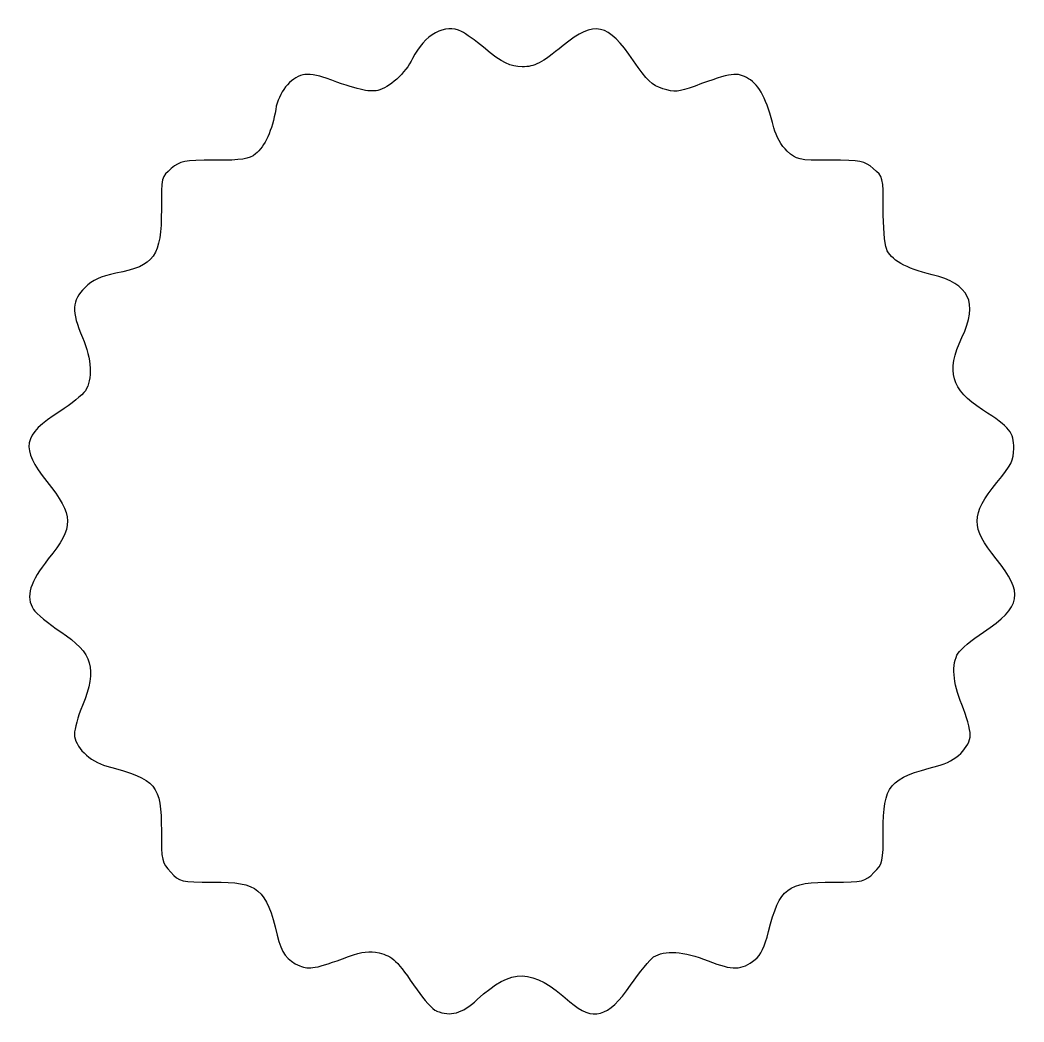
# Model space of a CAD drawing. Header units: centimetres. Extents: x -7.8 to 7.8, y -3.9 to 3.9.
# Drawn here: x 0.03 to 7.75, y -3.8 to 3.91 of the extents above; entities that cross this region are included whole.
import ezdxf

# ---------------------------------------------------------------- set-up
doc = ezdxf.new("R2010")
doc.units = ezdxf.units.CM
doc.header["$MEASUREMENT"] = 0
doc.layers.add('Layer 1', color=7, linetype='Continuous')

msp = doc.modelspace()

# ---------------------------------------------------------------- linework, layer by layer
at = {"layer": 'Layer 1', "color": 42, "lineweight": 25}
msp.add_open_spline([(3.23118, -3.71566), (3.20201, -3.70388), (3.13503, -3.63079), (3.08235, -3.55323), (3.08235, -3.55323), (2.92878, -3.32713), (2.89297, -3.2924), (2.78943, -3.26914), (2.78943, -3.26914), (2.71266, -3.25189), (2.66176, -3.25797), (2.55379, -3.29728), (2.55379, -3.29728), (2.2978, -3.39049), (2.25419, -3.3987), (2.17954, -3.36778), (2.17954, -3.36778), (2.07834, -3.32586), (2.03833, -3.27182), (2.00512, -3.13218), (2.00512, -3.13218), (1.91929, -2.77135), (1.8611, -2.72322), (1.51062, -2.72322), (1.51062, -2.72322), (1.25972, -2.72322), (1.25719, -2.72261), (1.18579, -2.64619), (1.18579, -2.64619), (1.11669, -2.57222), (1.11382, -2.55962), (1.11373, -2.32993), (1.11373, -2.32993), (1.11347, -1.97532), (1.07903, -1.93422), (0.69365, -1.83033), (0.69365, -1.83033), (0.56103, -1.79458), (0.44409, -1.67909), (0.44409, -1.58386), (0.44409, -1.58386), (0.44409, -1.54673), (0.472, -1.44767), (0.50611, -1.36373), (0.50611, -1.36373), (0.6216, -1.07949), (0.58693, -0.96177), (0.33921, -0.79709), (0.33921, -0.79709), (0.24551, -0.7348), (0.15122, -0.65693), (0.12967, -0.62404), (0.12967, -0.62404), (0.06704, -0.52845), (0.10229, -0.40822), (0.24356, -0.23574), (0.24356, -0.23574), (0.44296, 0.00774), (0.44125, 0.10044), (0.23256, 0.36042), (0.23256, 0.36042), (0.02616, 0.61756), (0.04478, 0.7184), (0.33213, 0.89988), (0.33213, 0.89988), (0.41838, 0.95435), (0.50676, 1.0261), (0.52853, 1.05933), (0.52853, 1.05933), (0.58566, 1.14653), (0.57727, 1.29967), (0.50611, 1.46876), (0.50611, 1.46876), (0.42102, 1.67093), (0.42498, 1.75237), (0.52471, 1.85151), (0.52471, 1.85151), (0.58653, 1.91296), (0.64239, 1.93888), (0.76432, 1.96268), (0.76432, 1.96268), (1.06175, 2.02073), (1.11381, 2.09445), (1.11381, 2.45751), (1.11381, 2.45751), (1.11381, 2.70295), (1.11431, 2.705), (1.19013, 2.7688), (1.19013, 2.7688), (1.26141, 2.82878), (1.28329, 2.83301), (1.52165, 2.83301), (1.52165, 2.83301), (1.73849, 2.83301), (1.78624, 2.8404), (1.83933, 2.88216), (1.83933, 2.88216), (1.90937, 2.93725), (1.96728, 3.06566), (1.99374, 3.22455), (1.99374, 3.22455), (2.01503, 3.35243), (2.1064, 3.46863), (2.20219, 3.48967), (2.20219, 3.48967), (2.24298, 3.49863), (2.31779, 3.48827), (2.38135, 3.46489), (2.38135, 3.46489), (2.62208, 3.3763), (2.70692, 3.35627), (2.7797, 3.37083), (2.7797, 3.37083), (2.86489, 3.38787), (2.99276, 3.50483), (3.0474, 3.61569), (3.0474, 3.61569), (3.13847, 3.80047), (3.29853, 3.88916), (3.42424, 3.8245), (3.42424, 3.8245), (3.45637, 3.80797), (3.53289, 3.75294), (3.59429, 3.70221), (3.59429, 3.70221), (3.7406, 3.58129), (3.79809, 3.55235), (3.89195, 3.55235), (3.89195, 3.55235), (3.98747, 3.55235), (4.03716, 3.57824), (4.20671, 3.71634), (4.20671, 3.71634), (4.44694, 3.91202), (4.5517, 3.88937), (4.74771, 3.5994), (4.74771, 3.5994), (4.85156, 3.44576), (4.88835, 3.41066), (4.97394, 3.38357), (4.97394, 3.38357), (5.06548, 3.35459), (5.09136, 3.35677), (5.22199, 3.40448), (5.22199, 3.40448), (5.50503, 3.50786), (5.5438, 3.51318), (5.63326, 3.46093), (5.63326, 3.46093), (5.71686, 3.41211), (5.77403, 3.30137), (5.82847, 3.08279), (5.82847, 3.08279), (5.84474, 3.01746), (5.8862, 2.94454), (5.93072, 2.90296), (5.93072, 2.90296), (6.00284, 2.83559), (6.01503, 2.83301), (6.26152, 2.83301), (6.26152, 2.83301), (6.50066, 2.83301), (6.52245, 2.8288), (6.59376, 2.7688), (6.59376, 2.7688), (6.66946, 2.7051), (6.67008, 2.70262), (6.67008, 2.46035), (6.67008, 2.46035), (6.67008, 2.32603), (6.68096, 2.1875), (6.69427, 2.15251), (6.69427, 2.15251), (6.72678, 2.06699), (6.84089, 2.00177), (7.04584, 1.95154), (7.04584, 1.95154), (7.33454, 1.88079), (7.4019, 1.73961), (7.27601, 1.46915), (7.27601, 1.46915), (7.15273, 1.2043), (7.19102, 1.06938), (7.43406, 0.91215), (7.43406, 0.91215), (7.64842, 0.77348), (7.67467, 0.74087), (7.67467, 0.61326), (7.67467, 0.61326), (7.67467, 0.52495), (7.65545, 0.48606), (7.54531, 0.35158), (7.54531, 0.35158), (7.34309, 0.10465), (7.34225, 0.00612), (7.54035, -0.23577), (7.54035, -0.23577), (7.75303, -0.49547), (7.73411, -0.60431), (7.44238, -0.79918), (7.44238, -0.79918), (7.35186, -0.85965), (7.26376, -0.93219), (7.24661, -0.96037), (7.24661, -0.96037), (7.1952, -1.04486), (7.20527, -1.1883), (7.27448, -1.35706), (7.27448, -1.35706), (7.31041, -1.44468), (7.33981, -1.54879), (7.33981, -1.58841), (7.33981, -1.58841), (7.33981, -1.68592), (7.22713, -1.79428), (7.08948, -1.82913), (7.08948, -1.82913), (6.71365, -1.9243), (6.67031, -1.97653), (6.67017, -2.33447), (6.67017, -2.33447), (6.67017, -2.57075), (6.66787, -2.58045), (6.59757, -2.65073), (6.59757, -2.65073), (6.52747, -2.72082), (6.51713, -2.72323), (6.28628, -2.72323), (6.28628, -2.72323), (5.9283, -2.72323), (5.87265, -2.76582), (5.78746, -3.10498), (5.78746, -3.10498), (5.75836, -3.22082), (5.72709, -3.28517), (5.68307, -3.3198), (5.68307, -3.3198), (5.57744, -3.40289), (5.5138, -3.40456), (5.32251, -3.32928), (5.32251, -3.32928), (5.13331, -3.25482), (4.98627, -3.24448), (4.90299, -3.29978), (4.90299, -3.29978), (4.87545, -3.31807), (4.79576, -3.41551), (4.7259, -3.51632), (4.7259, -3.51632), (4.55112, -3.76854), (4.43664, -3.79975), (4.25828, -3.64385), (4.25828, -3.64385), (3.96035, -3.38345), (3.81691, -3.38028), (3.54469, -3.6281), (3.54469, -3.6281), (3.42545, -3.73665), (3.34138, -3.76014), (3.23119, -3.71567), (3.23119, -3.71567), (3.23119, -3.71567), (3.23118, -3.71566), (3.23118, -3.71566)], degree=3, knots=[0, 0, 0, 0, 0.0149254, 0.0149254, 0.0149254, 0.0149254, 0.0298507, 0.0298507, 0.0298507, 0.0298507, 0.0447761, 0.0447761, 0.0447761, 0.0447761, 0.0597015, 0.0597015, 0.0597015, 0.0597015, 0.0746269, 0.0746269, 0.0746269, 0.0746269, 0.0895522, 0.0895522, 0.0895522, 0.0895522, 0.1044776, 0.1044776, 0.1044776, 0.1044776, 0.119403, 0.119403, 0.119403, 0.119403, 0.1343284, 0.1343284, 0.1343284, 0.1343284, 0.1492537, 0.1492537, 0.1492537, 0.1492537, 0.1641791, 0.1641791, 0.1641791, 0.1641791, 0.1791045, 0.1791045, 0.1791045, 0.1791045, 0.1940299, 0.1940299, 0.1940299, 0.1940299, 0.2089552, 0.2089552, 0.2089552, 0.2089552, 0.2238806, 0.2238806, 0.2238806, 0.2238806, 0.238806, 0.238806, 0.238806, 0.238806, 0.2537313, 0.2537313, 0.2537313, 0.2537313, 0.2686567, 0.2686567, 0.2686567, 0.2686567, 0.2835821, 0.2835821, 0.2835821, 0.2835821, 0.2985075, 0.2985075, 0.2985075, 0.2985075, 0.3134328, 0.3134328, 0.3134328, 0.3134328, 0.3283582, 0.3283582, 0.3283582, 0.3283582, 0.3432836, 0.3432836, 0.3432836, 0.3432836, 0.358209, 0.358209, 0.358209, 0.358209, 0.3731343, 0.3731343, 0.3731343, 0.3731343, 0.3880597, 0.3880597, 0.3880597, 0.3880597, 0.4029851, 0.4029851, 0.4029851, 0.4029851, 0.4179104, 0.4179104, 0.4179104, 0.4179104, 0.4328358, 0.4328358, 0.4328358, 0.4328358, 0.4477612, 0.4477612, 0.4477612, 0.4477612, 0.4626866, 0.4626866, 0.4626866, 0.4626866, 0.4776119, 0.4776119, 0.4776119, 0.4776119, 0.4925373, 0.4925373, 0.4925373, 0.4925373, 0.5074627, 0.5074627, 0.5074627, 0.5074627, 0.5223881, 0.5223881, 0.5223881, 0.5223881, 0.5373134, 0.5373134, 0.5373134, 0.5373134, 0.5522388, 0.5522388, 0.5522388, 0.5522388, 0.5671642, 0.5671642, 0.5671642, 0.5671642, 0.5820896, 0.5820896, 0.5820896, 0.5820896, 0.5970149, 0.5970149, 0.5970149, 0.5970149, 0.6119403, 0.6119403, 0.6119403, 0.6119403, 0.6268657, 0.6268657, 0.6268657, 0.6268657, 0.641791, 0.641791, 0.641791, 0.641791, 0.6567164, 0.6567164, 0.6567164, 0.6567164, 0.6716418, 0.6716418, 0.6716418, 0.6716418, 0.6865672, 0.6865672, 0.6865672, 0.6865672, 0.7014925, 0.7014925, 0.7014925, 0.7014925, 0.7164179, 0.7164179, 0.7164179, 0.7164179, 0.7313433, 0.7313433, 0.7313433, 0.7313433, 0.7462687, 0.7462687, 0.7462687, 0.7462687, 0.761194, 0.761194, 0.761194, 0.761194, 0.7761194, 0.7761194, 0.7761194, 0.7761194, 0.7910448, 0.7910448, 0.7910448, 0.7910448, 0.8059701, 0.8059701, 0.8059701, 0.8059701, 0.8208955, 0.8208955, 0.8208955, 0.8208955, 0.8358209, 0.8358209, 0.8358209, 0.8358209, 0.8507463, 0.8507463, 0.8507463, 0.8507463, 0.8656716, 0.8656716, 0.8656716, 0.8656716, 0.880597, 0.880597, 0.880597, 0.880597, 0.8955224, 0.8955224, 0.8955224, 0.8955224, 0.9104478, 0.9104478, 0.9104478, 0.9104478, 0.9253731, 0.9253731, 0.9253731, 0.9253731, 0.9402985, 0.9402985, 0.9402985, 0.9402985, 0.9552239, 0.9552239, 0.9552239, 0.9552239, 0.9701493, 0.9701493, 0.9701493, 0.9701493, 1, 1, 1, 1], dxfattribs=at)

doc.saveas('drawing.dxf')
